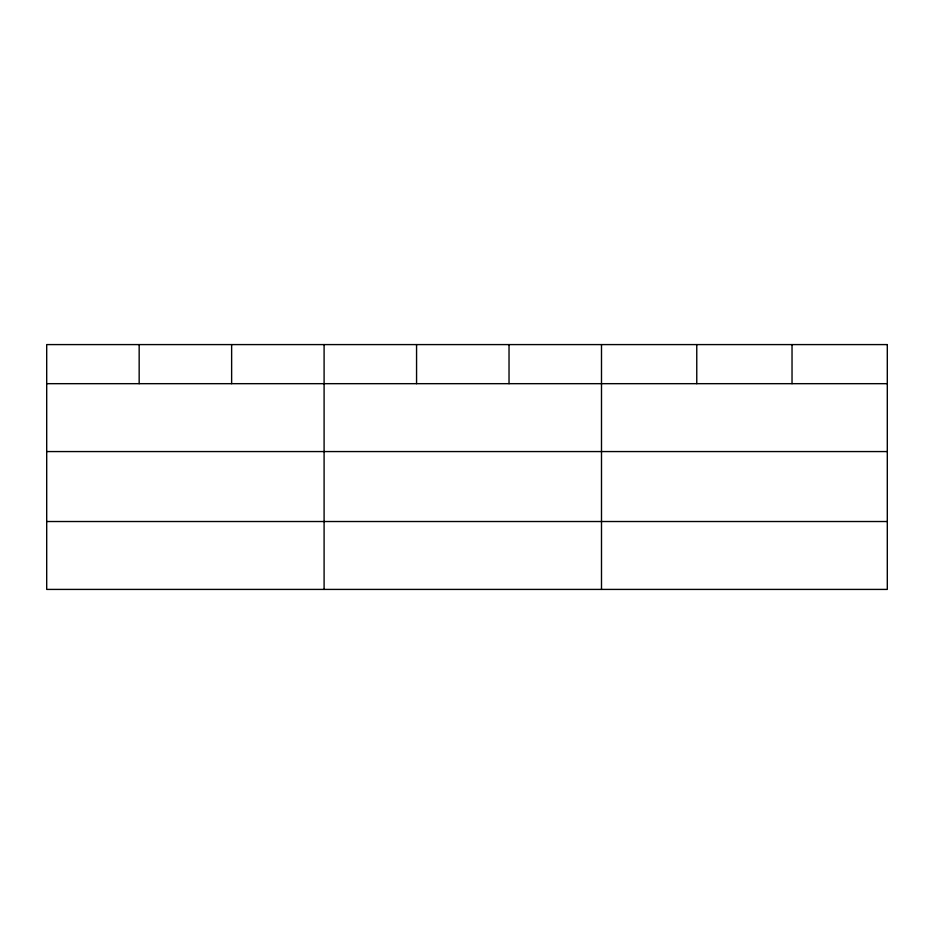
<?xml version="1.0" encoding="UTF-8"?>
<svg xmlns="http://www.w3.org/2000/svg" width="934" height="934" viewBox="0 0 934 934"><rect width="100%" height="100%" fill="white"/><g stroke="black" fill="none" stroke-linecap="round" stroke-linejoin="round"><path stroke-width="1.4" d="M46.7 383.676L887.3 383.676M46.7 451.566L887.3 451.566M46.7 521.522L887.3 521.522M792.032 344.588L792.032 383.676M696.764 344.588L696.764 383.676M601.496 344.588L601.496 589.412M509.03 344.588L509.03 383.676M416.564 344.588L416.564 383.676M324.098 344.588L324.098 589.412M231.632 344.588L231.632 383.676M139.166 344.588L139.166 383.676M887.3 344.588L46.7 344.588L46.7 589.412L887.3 589.412L887.3 344.588"/></g></svg>
